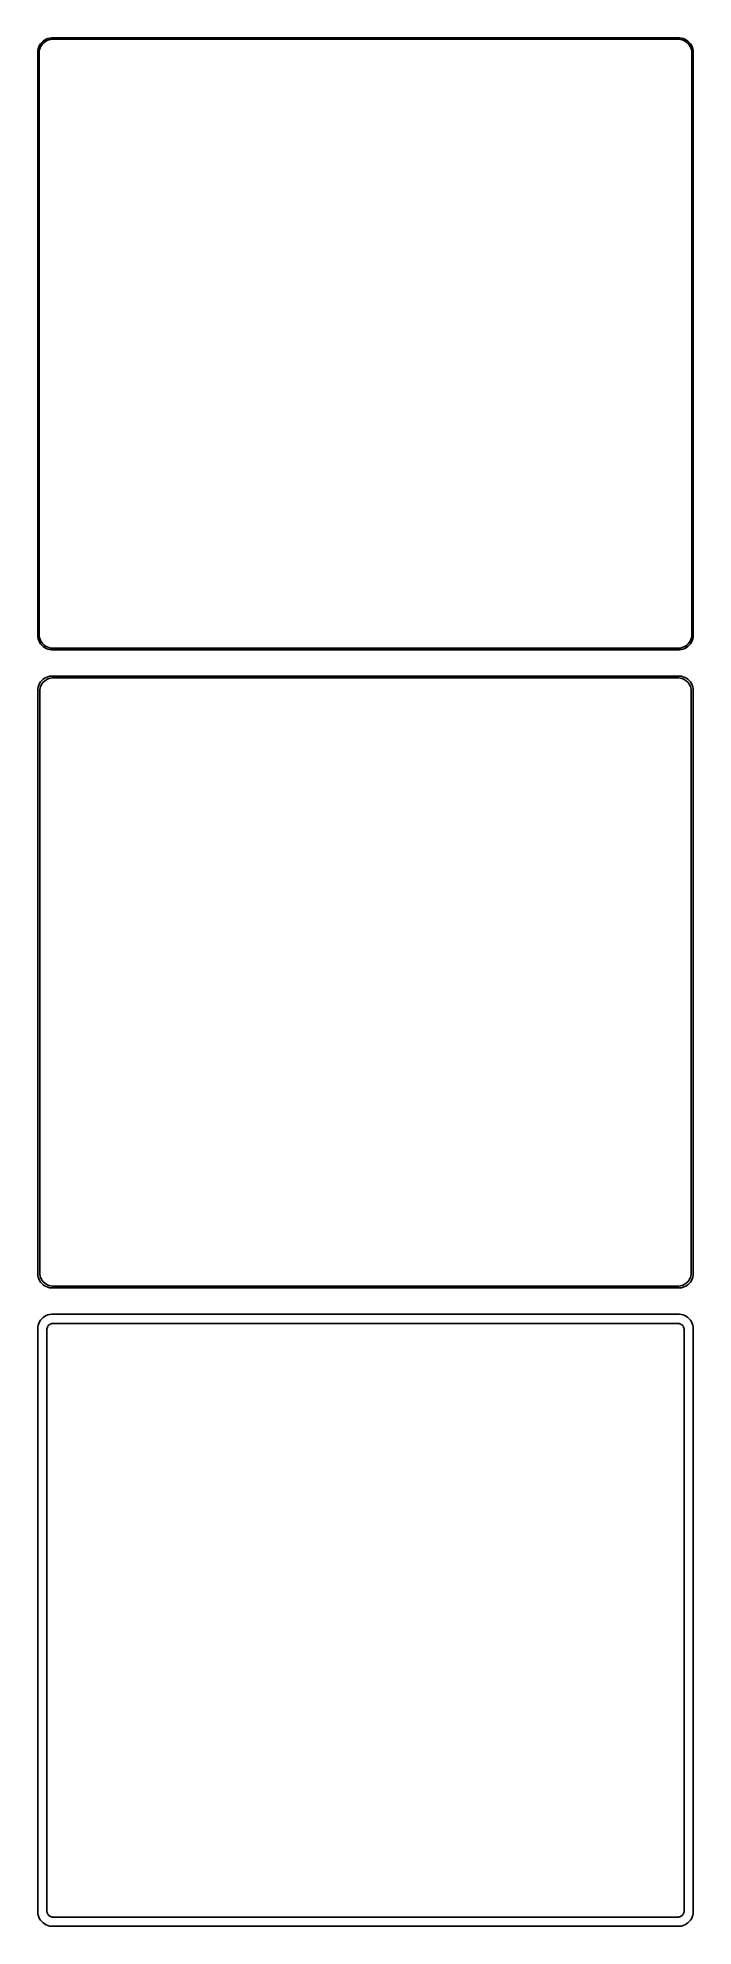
# Model space of a CAD drawing. Header units: metres. Extents: x -112 to 112, y 552 to 1200.
import ezdxf

# ---------------------------------------------------------------- set-up
doc = ezdxf.new("R2010")
doc.units = ezdxf.units.M

msp = doc.modelspace()

# ---------------------------------------------------------------- linework, layer by layer
for p, q in [((-110.687, 1198.85), (-111.145, 1198.42)), ((-110.179, 1199.22), (-110.687, 1198.85)), ((-109.629, 1199.52), (-110.179, 1199.22)), ((-109.795, 1198.76), (-109.272, 1199.05)), ((-109.045, 1199.76), (-109.629, 1199.52)), ((-109.272, 1199.05), (-108.718, 1199.27)), ((-108.437, 1199.91), (-109.045, 1199.76)), ((-108.718, 1199.27), (-108.14, 1199.42)), ((-107.814, 1199.99), (-108.437, 1199.91)), ((-108.14, 1199.42), (-107.548, 1199.49)), ((107.814, 1199.99), (-107.814, 1199.99)), ((-107.548, 1199.49), (107.548, 1199.49)), ((107.548, 1199.49), (108.14, 1199.42)), ((108.437, 1199.91), (107.814, 1199.99)), ((108.14, 1199.42), (108.718, 1199.27)), ((109.045, 1199.76), (108.437, 1199.91)), ((108.718, 1199.27), (109.272, 1199.05)), ((109.629, 1199.52), (109.045, 1199.76)), ((109.272, 1199.05), (109.795, 1198.76)), ((110.179, 1199.22), (109.629, 1199.52)), ((110.687, 1198.85), (110.179, 1199.22)), ((111.145, 1198.42), (110.687, 1198.85)), ((-112.461, 1195.63), (-112.5, 1195)), ((-112.5, 1195), (-112.5, 995)), ((-112.343, 1196.24), (-112.461, 1195.63)), ((-112.149, 1196.84), (-112.343, 1196.24)), ((-111.882, 1197.41), (-112.149, 1196.84)), ((-112, 1194.75), (-111.963, 1195.35)), ((-112, 995.25), (-112, 1194.75)), ((-111.963, 1195.35), (-111.851, 1195.93)), ((-111.545, 1197.94), (-111.882, 1197.41)), ((-111.851, 1195.93), (-111.666, 1196.5)), ((-111.666, 1196.5), (-111.412, 1197.04)), ((-111.145, 1198.42), (-111.545, 1197.94)), ((-111.412, 1197.04), (-111.093, 1197.54)), ((-111.093, 1197.54), (-110.713, 1198)), ((-110.713, 1198), (-110.278, 1198.41)), ((-110.278, 1198.41), (-109.795, 1198.76)), ((109.795, 1198.76), (110.278, 1198.41)), ((110.278, 1198.41), (110.713, 1198)), ((110.713, 1198), (111.093, 1197.54)), ((111.093, 1197.54), (111.412, 1197.04)), ((111.545, 1197.94), (111.145, 1198.42)), ((111.412, 1197.04), (111.666, 1196.5)), ((111.882, 1197.41), (111.545, 1197.94)), ((111.666, 1196.5), (111.851, 1195.93)), ((111.851, 1195.93), (111.963, 1195.35)), ((112.149, 1196.84), (111.882, 1197.41)), ((111.963, 1195.35), (112, 1194.75)), ((112, 1194.75), (112, 995.25)), ((112.343, 1196.24), (112.149, 1196.84)), ((112.461, 1195.63), (112.343, 1196.24)), ((112.5, 1195), (112.461, 1195.63)), ((112.5, 995), (112.5, 1195)), ((-112.5, 995), (-112.461, 994.373)), ((-112.461, 994.373), (-112.343, 993.757)), ((-112.343, 993.757), (-112.149, 993.159)), ((-112.149, 993.159), (-111.882, 992.591)), ((-111.963, 994.655), (-112, 995.25)), ((-111.851, 994.069), (-111.963, 994.655)), ((-111.882, 992.591), (-111.545, 992.061)), ((-111.666, 993.501), (-111.851, 994.069)), ((-111.412, 992.962), (-111.666, 993.501)), ((-111.545, 992.061), (-111.145, 991.577)), ((-111.093, 992.458), (-111.412, 992.962)), ((-111.145, 991.577), (-110.687, 991.147)), ((-110.713, 991.998), (-111.093, 992.458)), ((-110.278, 991.59), (-110.713, 991.998)), ((-109.795, 991.239), (-110.278, 991.59)), ((110.278, 991.59), (109.795, 991.239)), ((110.713, 991.998), (110.278, 991.59)), ((110.687, 991.147), (111.145, 991.577)), ((111.093, 992.458), (110.713, 991.998)), ((111.412, 992.962), (111.093, 992.458)), ((111.145, 991.577), (111.545, 992.061)), ((111.666, 993.501), (111.412, 992.962)), ((111.545, 992.061), (111.882, 992.591)), ((111.851, 994.069), (111.666, 993.501)), ((111.963, 994.655), (111.851, 994.069)), ((111.882, 992.591), (112.149, 993.159)), ((112, 995.25), (111.963, 994.655)), ((112.149, 993.159), (112.343, 993.757)), ((112.343, 993.757), (112.461, 994.373)), ((112.461, 994.373), (112.5, 995)), ((-110.687, 991.147), (-110.179, 990.778)), ((-110.179, 990.778), (-109.629, 990.476)), ((-109.272, 990.952), (-109.795, 991.239)), ((-109.629, 990.476), (-109.045, 990.245)), ((-108.718, 990.732), (-109.272, 990.952)), ((-109.045, 990.245), (-108.437, 990.089)), ((-108.14, 990.584), (-108.718, 990.732)), ((-108.437, 990.089), (-107.814, 990.01)), ((-107.548, 990.509), (-108.14, 990.584)), ((-107.814, 990.01), (107.814, 990.01)), ((107.548, 990.509), (-107.548, 990.509)), ((108.14, 990.584), (107.548, 990.509)), ((107.814, 990.01), (108.437, 990.089)), ((108.718, 990.732), (108.14, 990.584)), ((108.437, 990.089), (109.045, 990.245)), ((109.272, 990.952), (108.718, 990.732)), ((109.045, 990.245), (109.629, 990.476)), ((109.795, 991.239), (109.272, 990.952)), ((109.629, 990.476), (110.179, 990.778)), ((110.179, 990.778), (110.687, 991.147)), ((-111.545, 978.939), (-111.882, 978.409)), ((-111.145, 979.423), (-111.545, 978.939)), ((-110.687, 979.853), (-111.145, 979.423)), ((-110.954, 978.441), (-110.588, 978.884)), ((-110.179, 980.222), (-110.687, 979.853)), ((-110.588, 978.884), (-110.168, 979.278)), ((-109.629, 980.524), (-110.179, 980.222)), ((-110.168, 979.278), (-109.703, 979.616)), ((-109.703, 979.616), (-109.199, 979.893)), ((-109.045, 980.755), (-109.629, 980.524)), ((-109.199, 979.893), (-108.665, 980.104)), ((-108.437, 980.911), (-109.045, 980.755)), ((-108.665, 980.104), (-108.108, 980.247)), ((-107.814, 980.99), (-108.437, 980.911)), ((-108.108, 980.247), (-107.537, 980.319)), ((107.814, 980.99), (-107.814, 980.99)), ((-107.537, 980.319), (107.537, 980.319)), ((107.537, 980.319), (108.108, 980.247)), ((108.437, 980.911), (107.814, 980.99)), ((108.108, 980.247), (108.665, 980.104)), ((109.045, 980.755), (108.437, 980.911)), ((108.665, 980.104), (109.199, 979.893)), ((109.629, 980.524), (109.045, 980.755)), ((109.199, 979.893), (109.703, 979.616)), ((110.179, 980.222), (109.629, 980.524)), ((109.703, 979.616), (110.168, 979.278)), ((110.168, 979.278), (110.588, 978.884)), ((110.687, 979.853), (110.179, 980.222)), ((110.588, 978.884), (110.954, 978.441)), ((111.145, 979.423), (110.687, 979.853)), ((111.545, 978.939), (111.145, 979.423)), ((111.882, 978.409), (111.545, 978.939)), ((-112.461, 976.627), (-112.5, 976)), ((-112.5, 976), (-112.5, 776)), ((-112.343, 977.243), (-112.461, 976.627)), ((-112.149, 977.841), (-112.343, 977.243)), ((-111.882, 978.409), (-112.149, 977.841)), ((-111.828, 975.75), (-111.792, 976.324)), ((-111.828, 776.25), (-111.828, 975.75)), ((-111.792, 976.324), (-111.685, 976.889)), ((-111.685, 976.889), (-111.507, 977.435)), ((-111.507, 977.435), (-111.262, 977.956)), ((-111.262, 977.956), (-110.954, 978.441)), ((110.954, 978.441), (111.262, 977.956)), ((111.262, 977.956), (111.507, 977.435)), ((111.507, 977.435), (111.685, 976.889)), ((111.685, 976.889), (111.792, 976.324)), ((111.792, 976.324), (111.828, 975.75)), ((111.828, 975.75), (111.828, 776.25)), ((112.149, 977.841), (111.882, 978.409)), ((112.343, 977.243), (112.149, 977.841)), ((112.461, 976.627), (112.343, 977.243)), ((112.5, 976), (112.461, 976.627)), ((112.5, 776), (112.5, 976)), ((-112.5, 776), (-112.461, 775.373)), ((-112.461, 775.373), (-112.343, 774.757)), ((-112.343, 774.757), (-112.149, 774.159)), ((-112.149, 774.159), (-111.882, 773.591)), ((-111.882, 773.591), (-111.545, 773.061)), ((-111.792, 775.676), (-111.828, 776.25)), ((-111.685, 775.111), (-111.792, 775.676)), ((-111.507, 774.565), (-111.685, 775.111)), ((-111.545, 773.061), (-111.145, 772.577)), ((-111.262, 774.044), (-111.507, 774.565)), ((-110.954, 773.559), (-111.262, 774.044)), ((-111.145, 772.577), (-110.687, 772.147)), ((-110.588, 773.116), (-110.954, 773.559)), ((-110.687, 772.147), (-110.179, 771.778)), ((-110.168, 772.722), (-110.588, 773.116)), ((-110.179, 771.778), (-109.629, 771.476)), ((-109.703, 772.384), (-110.168, 772.722)), ((-109.199, 772.107), (-109.703, 772.384)), ((-109.629, 771.476), (-109.045, 771.245)), ((-108.665, 771.896), (-109.199, 772.107)), ((-109.045, 771.245), (-108.437, 771.089)), ((-108.108, 771.753), (-108.665, 771.896)), ((-107.537, 771.681), (-108.108, 771.753)), ((107.537, 771.681), (-107.537, 771.681)), ((108.108, 771.753), (107.537, 771.681)), ((108.665, 771.896), (108.108, 771.753)), ((108.437, 771.089), (109.045, 771.245)), ((109.199, 772.107), (108.665, 771.896)), ((109.045, 771.245), (109.629, 771.476)), ((109.703, 772.384), (109.199, 772.107)), ((109.629, 771.476), (110.179, 771.778)), ((110.168, 772.722), (109.703, 772.384)), ((110.588, 773.116), (110.168, 772.722)), ((110.179, 771.778), (110.687, 772.147)), ((110.954, 773.559), (110.588, 773.116)), ((110.687, 772.147), (111.145, 772.577)), ((111.262, 774.044), (110.954, 773.559)), ((111.145, 772.577), (111.545, 773.061)), ((111.507, 774.565), (111.262, 774.044)), ((111.685, 775.111), (111.507, 774.565)), ((111.545, 773.061), (111.882, 773.591)), ((111.792, 775.676), (111.685, 775.111)), ((111.828, 776.25), (111.792, 775.676)), ((111.882, 773.591), (112.149, 774.159)), ((112.149, 774.159), (112.343, 774.757)), ((112.343, 774.757), (112.461, 775.373)), ((112.461, 775.373), (112.5, 776)), ((-108.437, 771.089), (-107.814, 771.01)), ((-107.814, 771.01), (107.814, 771.01)), ((107.814, 771.01), (108.437, 771.089)), ((-112.343, 758.243), (-112.461, 757.627)), ((-112.149, 758.841), (-112.343, 758.243)), ((-111.882, 759.409), (-112.149, 758.841)), ((-111.545, 759.939), (-111.882, 759.409)), ((-111.145, 760.423), (-111.545, 759.939)), ((-110.687, 760.853), (-111.145, 760.423)), ((-110.179, 761.222), (-110.687, 760.853)), ((-109.629, 761.524), (-110.179, 761.222)), ((-109.045, 761.755), (-109.629, 761.524)), ((-108.437, 761.911), (-109.045, 761.755)), ((-108.957, 757.99), (-108.788, 758.194)), ((-108.788, 758.194), (-108.595, 758.376)), ((-108.595, 758.376), (-108.38, 758.531)), ((-107.814, 761.99), (-108.437, 761.911)), ((-108.38, 758.531), (-108.148, 758.659)), ((-108.148, 758.659), (-107.902, 758.756)), ((-107.902, 758.756), (-107.645, 758.822)), ((107.814, 761.99), (-107.814, 761.99)), ((-107.645, 758.822), (-107.382, 758.855)), ((-107.382, 758.855), (107.382, 758.855)), ((107.382, 758.855), (107.645, 758.822)), ((107.645, 758.822), (107.902, 758.756)), ((108.437, 761.911), (107.814, 761.99)), ((107.902, 758.756), (108.148, 758.659)), ((108.148, 758.659), (108.38, 758.531)), ((108.38, 758.531), (108.595, 758.376)), ((109.045, 761.755), (108.437, 761.911)), ((108.595, 758.376), (108.788, 758.194)), ((108.788, 758.194), (108.957, 757.99)), ((109.629, 761.524), (109.045, 761.755)), ((110.179, 761.222), (109.629, 761.524)), ((110.687, 760.853), (110.179, 761.222)), ((111.145, 760.423), (110.687, 760.853)), ((111.545, 759.939), (111.145, 760.423)), ((111.882, 759.409), (111.545, 759.939)), ((112.149, 758.841), (111.882, 759.409)), ((112.343, 758.243), (112.149, 758.841)), ((112.461, 757.627), (112.343, 758.243)), ((-112.461, 757.627), (-112.5, 757)), ((-112.5, 757), (-112.5, 557)), ((-109.36, 756.75), (-109.343, 757.014)), ((-109.36, 557.25), (-109.36, 756.75)), ((-109.343, 757.014), (-109.293, 757.275)), ((-109.293, 757.275), (-109.211, 757.527)), ((-109.211, 757.527), (-109.099, 757.766)), ((-109.099, 757.766), (-108.957, 757.99)), ((108.957, 757.99), (109.099, 757.766)), ((109.099, 757.766), (109.211, 757.527)), ((109.211, 757.527), (109.293, 757.275)), ((109.293, 757.275), (109.343, 757.014)), ((109.343, 757.014), (109.36, 756.75)), ((109.36, 756.75), (109.36, 557.25)), ((112.5, 757), (112.461, 757.627)), ((112.5, 557), (112.5, 757)), ((-112.5, 557), (-112.461, 556.373)), ((-112.461, 556.373), (-112.343, 555.757)), ((-112.343, 555.757), (-112.149, 555.159)), ((-112.149, 555.159), (-111.882, 554.591)), ((-111.882, 554.591), (-111.545, 554.061)), ((-111.545, 554.061), (-111.145, 553.577)), ((-111.145, 553.577), (-110.687, 553.147)), ((-110.687, 553.147), (-110.179, 552.778)), ((-110.179, 552.778), (-109.629, 552.476)), ((-109.629, 552.476), (-109.045, 552.245)), ((-109.343, 556.986), (-109.36, 557.25)), ((-109.293, 556.725), (-109.343, 556.986)), ((-109.211, 556.473), (-109.293, 556.725)), ((-109.099, 556.234), (-109.211, 556.473)), ((-108.957, 556.01), (-109.099, 556.234)), ((-109.045, 552.245), (-108.437, 552.089)), ((-108.788, 555.806), (-108.957, 556.01)), ((-108.595, 555.624), (-108.788, 555.806)), ((-108.38, 555.469), (-108.595, 555.624)), ((-108.437, 552.089), (-107.814, 552.01)), ((-108.148, 555.341), (-108.38, 555.469)), ((-107.902, 555.244), (-108.148, 555.341)), ((-107.645, 555.178), (-107.902, 555.244)), ((-107.814, 552.01), (107.814, 552.01)), ((-107.382, 555.145), (-107.645, 555.178)), ((107.382, 555.145), (-107.382, 555.145)), ((107.645, 555.178), (107.382, 555.145)), ((107.902, 555.244), (107.645, 555.178)), ((107.814, 552.01), (108.437, 552.089)), ((108.148, 555.341), (107.902, 555.244)), ((108.38, 555.469), (108.148, 555.341)), ((108.595, 555.624), (108.38, 555.469)), ((108.437, 552.089), (109.045, 552.245)), ((108.788, 555.806), (108.595, 555.624)), ((108.957, 556.01), (108.788, 555.806)), ((109.099, 556.234), (108.957, 556.01)), ((109.045, 552.245), (109.629, 552.476)), ((109.211, 556.473), (109.099, 556.234)), ((109.293, 556.725), (109.211, 556.473)), ((109.343, 556.986), (109.293, 556.725)), ((109.36, 557.25), (109.343, 556.986)), ((109.629, 552.476), (110.179, 552.778)), ((110.179, 552.778), (110.687, 553.147)), ((110.687, 553.147), (111.145, 553.577)), ((111.145, 553.577), (111.545, 554.061)), ((111.545, 554.061), (111.882, 554.591)), ((111.882, 554.591), (112.149, 555.159)), ((112.149, 555.159), (112.343, 555.757)), ((112.343, 555.757), (112.461, 556.373)), ((112.461, 556.373), (112.5, 557))]:
    msp.add_line(p, q)

doc.saveas('drawing.dxf')
